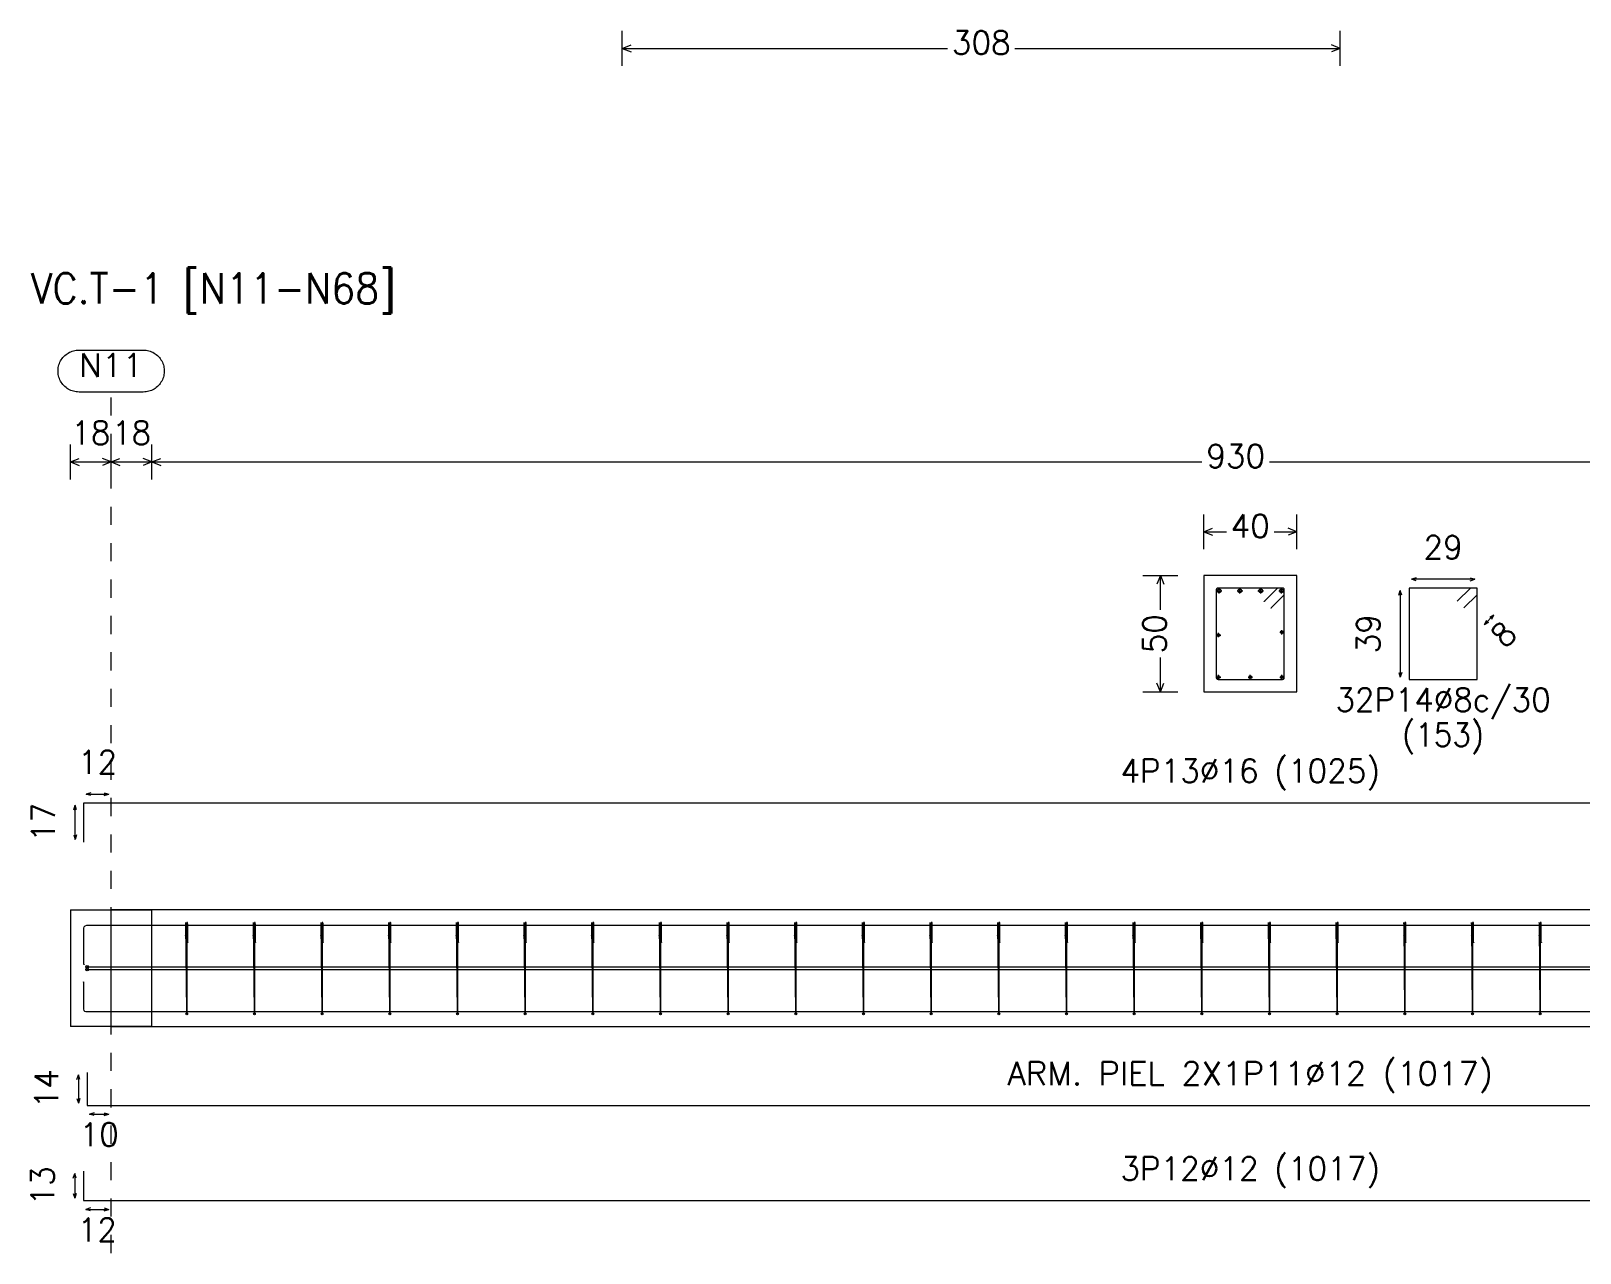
# Model space of a CAD drawing. Header units: inches. Extents: x 72863 to 72995, y 49095 to 49225.
# Drawn here: x 72963.34 to 72971.84, y 49142.58 to 49149.29 of the extents above; entities that cross this region are included whole.
import ezdxf
from ezdxf.enums import TextEntityAlignment as Align

# ---------------------------------------------------------------- set-up
doc = ezdxf.new("R2010")
doc.units = ezdxf.units.IN
doc.linetypes.add('CYPE_PUNTO', pattern=[0.075, 0, -0.075])
for name, color, linetype, lineweight in [('CIM_COTAS', 2, 'Continuous', 9), ('CIM_DIB_ARMADOS', 4, 'Continuous', 9), ('CIM_GEOMETRIA', 2, 'Continuous', 9), ('CIM_REFEREN', 2, 'Continuous', 9), ('CIM_TXT_ARMADOS', 3, 'Continuous', 9)]:
    doc.layers.add(name, color=color, linetype=linetype, lineweight=lineweight)
doc.styles.add('CYPETXT', font='romans__.ttf', dxfattribs={"height": 0.2})

msp = doc.modelspace()

# ---------------------------------------------------------------- hatches: boundary and pattern name
at = {"layer": 'CIM_DIB_ARMADOS'}
h = msp.add_hatch(color=256, dxfattribs=at)
edge = h.paths.add_edge_path()
edge.add_arc((72970.111, 49146.1573), 0.00102, 0, 360)
h = msp.add_hatch(color=256, dxfattribs=at)
edge = h.paths.add_edge_path()
edge.add_arc((72970.1481, 49146.1202), 0.00102, 0, 360)
h = msp.add_hatch(color=256, dxfattribs=at)
edge = h.paths.add_edge_path()
edge.add_arc((72964.1867, 49144.3199), 0.00102, 0, 360)
h = msp.add_hatch(color=256, dxfattribs=at)
edge = h.paths.add_edge_path()
edge.add_arc((72964.1978, 49144.2827), 0.00102, 0, 360)
h = msp.add_hatch(color=256, dxfattribs=at)
edge = h.paths.add_edge_path()
edge.add_arc((72964.5584, 49144.3199), 0.00102, 0, 360)
h = msp.add_hatch(color=256, dxfattribs=at)
edge = h.paths.add_edge_path()
edge.add_arc((72964.5695, 49144.2827), 0.00102, 0, 360)
h = msp.add_hatch(color=256, dxfattribs=at)
edge = h.paths.add_edge_path()
edge.add_arc((72964.93, 49144.3199), 0.00102, 0, 360)
h = msp.add_hatch(color=256, dxfattribs=at)
edge = h.paths.add_edge_path()
edge.add_arc((72964.9412, 49144.2827), 0.00102, 0, 360)
h = msp.add_hatch(color=256, dxfattribs=at)
edge = h.paths.add_edge_path()
edge.add_arc((72965.3017, 49144.3199), 0.00102, 0, 360)
h = msp.add_hatch(color=256, dxfattribs=at)
edge = h.paths.add_edge_path()
edge.add_arc((72965.3128, 49144.2827), 0.00102, 0, 360)
h = msp.add_hatch(color=256, dxfattribs=at)
edge = h.paths.add_edge_path()
edge.add_arc((72965.6734, 49144.3199), 0.00102, 0, 360)
h = msp.add_hatch(color=256, dxfattribs=at)
edge = h.paths.add_edge_path()
edge.add_arc((72965.6845, 49144.2827), 0.00102, 0, 360)
h = msp.add_hatch(color=256, dxfattribs=at)
edge = h.paths.add_edge_path()
edge.add_arc((72966.0451, 49144.3199), 0.00102, 0, 360)
h = msp.add_hatch(color=256, dxfattribs=at)
edge = h.paths.add_edge_path()
edge.add_arc((72966.0562, 49144.2827), 0.00102, 0, 360)
h = msp.add_hatch(color=256, dxfattribs=at)
edge = h.paths.add_edge_path()
edge.add_arc((72966.4168, 49144.3199), 0.00102, 0, 360)
h = msp.add_hatch(color=256, dxfattribs=at)
edge = h.paths.add_edge_path()
edge.add_arc((72966.4279, 49144.2827), 0.00102, 0, 360)
h = msp.add_hatch(color=256, dxfattribs=at)
edge = h.paths.add_edge_path()
edge.add_arc((72966.7884, 49144.3199), 0.00102, 0, 360)
h = msp.add_hatch(color=256, dxfattribs=at)
edge = h.paths.add_edge_path()
edge.add_arc((72966.7996, 49144.2827), 0.00102, 0, 360)
h = msp.add_hatch(color=256, dxfattribs=at)
edge = h.paths.add_edge_path()
edge.add_arc((72967.1601, 49144.3199), 0.00102, 0, 360)
h = msp.add_hatch(color=256, dxfattribs=at)
edge = h.paths.add_edge_path()
edge.add_arc((72967.1712, 49144.2827), 0.00102, 0, 360)
h = msp.add_hatch(color=256, dxfattribs=at)
edge = h.paths.add_edge_path()
edge.add_arc((72967.5318, 49144.3199), 0.00102, 0, 360)
h = msp.add_hatch(color=256, dxfattribs=at)
edge = h.paths.add_edge_path()
edge.add_arc((72967.5429, 49144.2827), 0.00102, 0, 360)
h = msp.add_hatch(color=256, dxfattribs=at)
edge = h.paths.add_edge_path()
edge.add_arc((72967.9035, 49144.3199), 0.00102, 0, 360)
h = msp.add_hatch(color=256, dxfattribs=at)
edge = h.paths.add_edge_path()
edge.add_arc((72967.9146, 49144.2827), 0.00102, 0, 360)
h = msp.add_hatch(color=256, dxfattribs=at)
edge = h.paths.add_edge_path()
edge.add_arc((72968.2752, 49144.3199), 0.00102, 0, 360)
h = msp.add_hatch(color=256, dxfattribs=at)
edge = h.paths.add_edge_path()
edge.add_arc((72968.2863, 49144.2827), 0.00102, 0, 360)
h = msp.add_hatch(color=256, dxfattribs=at)
edge = h.paths.add_edge_path()
edge.add_arc((72968.6468, 49144.3199), 0.00102, 0, 360)
h = msp.add_hatch(color=256, dxfattribs=at)
edge = h.paths.add_edge_path()
edge.add_arc((72968.658, 49144.2827), 0.00102, 0, 360)
h = msp.add_hatch(color=256, dxfattribs=at)
edge = h.paths.add_edge_path()
edge.add_arc((72969.0185, 49144.3199), 0.00102, 0, 360)
h = msp.add_hatch(color=256, dxfattribs=at)
edge = h.paths.add_edge_path()
edge.add_arc((72969.0296, 49144.2827), 0.00102, 0, 360)
h = msp.add_hatch(color=256, dxfattribs=at)
edge = h.paths.add_edge_path()
edge.add_arc((72969.3902, 49144.3199), 0.00102, 0, 360)
h = msp.add_hatch(color=256, dxfattribs=at)
edge = h.paths.add_edge_path()
edge.add_arc((72969.4013, 49144.2827), 0.00102, 0, 360)
h = msp.add_hatch(color=256, dxfattribs=at)
edge = h.paths.add_edge_path()
edge.add_arc((72969.7619, 49144.3199), 0.00102, 0, 360)
h = msp.add_hatch(color=256, dxfattribs=at)
edge = h.paths.add_edge_path()
edge.add_arc((72969.773, 49144.2827), 0.00102, 0, 360)
h = msp.add_hatch(color=256, dxfattribs=at)
edge = h.paths.add_edge_path()
edge.add_arc((72970.1336, 49144.3199), 0.00102, 0, 360)
h = msp.add_hatch(color=256, dxfattribs=at)
edge = h.paths.add_edge_path()
edge.add_arc((72970.1447, 49144.2827), 0.00102, 0, 360)
h = msp.add_hatch(color=256, dxfattribs=at)
edge = h.paths.add_edge_path()
edge.add_arc((72970.5052, 49144.3199), 0.00102, 0, 360)
h = msp.add_hatch(color=256, dxfattribs=at)
edge = h.paths.add_edge_path()
edge.add_arc((72970.5164, 49144.2827), 0.00102, 0, 360)
h = msp.add_hatch(color=256, dxfattribs=at)
edge = h.paths.add_edge_path()
edge.add_arc((72970.8769, 49144.3199), 0.00102, 0, 360)
h = msp.add_hatch(color=256, dxfattribs=at)
edge = h.paths.add_edge_path()
edge.add_arc((72970.888, 49144.2827), 0.00102, 0, 360)
h = msp.add_hatch(color=256, dxfattribs=at)
edge = h.paths.add_edge_path()
edge.add_arc((72971.2486, 49144.3199), 0.00102, 0, 360)
h = msp.add_hatch(color=256, dxfattribs=at)
edge = h.paths.add_edge_path()
edge.add_arc((72971.2597, 49144.2827), 0.00102, 0, 360)
h = msp.add_hatch(color=256, dxfattribs=at)
edge = h.paths.add_edge_path()
edge.add_arc((72971.6203, 49144.3199), 0.00102, 0, 360)
h = msp.add_hatch(color=256, dxfattribs=at)
edge = h.paths.add_edge_path()
edge.add_arc((72971.6314, 49144.2827), 0.00102, 0, 360)
h = msp.add_hatch(color=256, dxfattribs=at)
edge = h.paths.add_edge_path()
edge.add_arc((72963.6278, 49144.1619), 0.00102, 0, 360)
h = msp.add_hatch(color=256, dxfattribs=at)
edge = h.paths.add_edge_path()
edge.add_arc((72963.6458, 49144.1491), 0.00102, 0, 360)
h = msp.add_hatch(color=256, dxfattribs=at)
edge = h.paths.add_edge_path()
edge.add_arc((72963.6458, 49144.1337), 0.00102, 0, 360)
h = msp.add_hatch(color=256, dxfattribs=at)
edge = h.paths.add_edge_path()
edge.add_arc((72963.6253, 49144.0646), 0.00102, 0, 360)

# ---------------------------------------------------------------- linework, layer by layer
at = {"layer": 'CIM_COTAS'}
for p, q in [((72966.5849, 49149.0979), (72966.5849, 49149.2899)), ((72970.5273, 49149.0979), (72970.5273, 49149.2899)), ((72966.5849, 49149.1939), (72966.6329, 49149.2131)), ((72970.5273, 49149.1939), (72970.4793, 49149.2131)), ((72966.5849, 49149.1939), (72966.6329, 49149.1747)), ((72966.5849, 49149.1939), (72968.3708, 49149.1939)), ((72968.7414, 49149.1939), (72970.5273, 49149.1939)), ((72970.5273, 49149.1939), (72970.4793, 49149.1747)), ((72963.5536, 49146.8265), (72963.5536, 49147.0185)), ((72963.7776, 49146.8265), (72963.7776, 49147.0185)), ((72963.7776, 49146.8265), (72963.7776, 49147.0185)), ((72964.0016, 49146.8265), (72964.0016, 49147.0185)), ((72964.0016, 49146.8265), (72964.0016, 49147.0185)), ((72963.5536, 49146.9225), (72963.6016, 49146.9417)), ((72963.5536, 49146.9225), (72963.6016, 49146.9033)), ((72963.5536, 49146.9225), (72963.7776, 49146.9225)), ((72963.7776, 49146.9225), (72963.7296, 49146.9417)), ((72963.7776, 49146.9225), (72963.7296, 49146.9033)), ((72963.7776, 49146.9225), (72963.8256, 49146.9417)), ((72963.7776, 49146.9225), (72963.8256, 49146.9033)), ((72963.7776, 49146.9225), (72964.0016, 49146.9225)), ((72964.0016, 49146.9225), (72963.9536, 49146.9417)), ((72964.0016, 49146.9225), (72963.9536, 49146.9033)), ((72964.0016, 49146.9225), (72964.0496, 49146.9417)), ((72964.0016, 49146.9225), (72964.0496, 49146.9033)), ((72964.0016, 49146.9225), (72969.7683, 49146.9225)), ((72970.1389, 49146.9225), (72975.9056, 49146.9225)), ((72969.7776, 49146.4425), (72969.7776, 49146.6345)), ((72970.2896, 49146.4425), (72970.2896, 49146.6345)), ((72969.7776, 49146.5385), (72969.8256, 49146.5577)), ((72969.7776, 49146.5385), (72969.8256, 49146.5193)), ((72969.7776, 49146.5385), (72969.9021, 49146.5385)), ((72970.1651, 49146.5385), (72970.2896, 49146.5385)), ((72970.2896, 49146.5385), (72970.2416, 49146.5577)), ((72970.2896, 49146.5385), (72970.2416, 49146.5193)), ((72969.444, 49146.2988), (72969.636, 49146.2988)), ((72969.54, 49146.2988), (72969.5208, 49146.2508)), ((72969.54, 49146.2988), (72969.5592, 49146.2508)), ((72969.54, 49146.1103), (72969.54, 49146.2988)), ((72969.54, 49145.6588), (72969.54, 49145.8473)), ((72969.444, 49145.6588), (72969.636, 49145.6588)), ((72969.54, 49145.6588), (72969.5208, 49145.7068)), ((72969.54, 49145.6588), (72969.5592, 49145.7068))]:
    msp.add_line(p, q, dxfattribs=at)
at = {"layer": 'CIM_COTAS', "linetype": 'CYPE_PUNTO'}
msp.add_line((72963.7776, 49142.5766), (72963.7776, 49147.3065), dxfattribs=at)
at = {"layer": 'CIM_COTAS'}
msp.add_lwpolyline([(72963.9542, 49147.5369), (72963.9619, 49147.5366), (72963.9696, 49147.5359), (72963.9772, 49147.5346), (72963.9847, 49147.5328), (72963.992, 49147.5305), (72963.9992, 49147.5278), (72964.0062, 49147.5245), (72964.0129, 49147.5208), (72964.0194, 49147.5167), (72964.0256, 49147.5121), (72964.0315, 49147.5071), (72964.037, 49147.5018), (72964.0422, 49147.4961), (72964.047, 49147.49), (72964.0513, 49147.4837), (72964.0553, 49147.4771), (72964.0587, 49147.4702), (72964.0617, 49147.4631), (72964.0643, 49147.4558), (72964.0663, 49147.4484), (72964.0678, 49147.4409), (72964.0689, 49147.4332), (72964.0694, 49147.4256), (72964.0694, 49147.4179), (72964.0689, 49147.4102), (72964.0678, 49147.4025), (72964.0663, 49147.395), (72964.0643, 49147.3876), (72964.0617, 49147.3803), (72964.0587, 49147.3732), (72964.0553, 49147.3663), (72964.0513, 49147.3597), (72964.047, 49147.3534), (72964.0422, 49147.3473), (72964.037, 49147.3416), (72964.0315, 49147.3363), (72964.0256, 49147.3313), (72964.0194, 49147.3267), (72964.0129, 49147.3226), (72964.0062, 49147.3189), (72963.9992, 49147.3156), (72963.992, 49147.3129), (72963.9847, 49147.3106), (72963.9772, 49147.3088), (72963.9696, 49147.3075), (72963.9619, 49147.3068), (72963.9542, 49147.3065), (72963.601, 49147.3065), (72963.5933, 49147.3068), (72963.5856, 49147.3075), (72963.578, 49147.3088), (72963.5705, 49147.3106), (72963.5632, 49147.3129), (72963.556, 49147.3156), (72963.549, 49147.3189), (72963.5422, 49147.3226), (72963.5358, 49147.3267), (72963.5296, 49147.3313), (72963.5237, 49147.3363), (72963.5181, 49147.3416), (72963.513, 49147.3473), (72963.5082, 49147.3534), (72963.5039, 49147.3597), (72963.4999, 49147.3663), (72963.4965, 49147.3732), (72963.4935, 49147.3803), (72963.4909, 49147.3876), (72963.4889, 49147.395), (72963.4874, 49147.4025), (72963.4863, 49147.4102), (72963.4858, 49147.4179), (72963.4858, 49147.4256), (72963.4863, 49147.4332), (72963.4874, 49147.4409), (72963.4889, 49147.4484), (72963.4909, 49147.4558), (72963.4935, 49147.4631), (72963.4965, 49147.4702), (72963.4999, 49147.4771), (72963.5039, 49147.4837), (72963.5082, 49147.49), (72963.513, 49147.4961), (72963.5181, 49147.5018), (72963.5237, 49147.5071), (72963.5296, 49147.5121), (72963.5358, 49147.5167), (72963.5422, 49147.5208), (72963.549, 49147.5245), (72963.556, 49147.5278), (72963.5632, 49147.5305), (72963.5705, 49147.5328), (72963.578, 49147.5346), (72963.5856, 49147.5359), (72963.5933, 49147.5366), (72963.601, 49147.5369), (72963.9542, 49147.5369)], close=True, dxfattribs=at)
at = {"layer": 'CIM_DIB_ARMADOS'}
for p, q in [((72969.8621, 49146.199), (72969.8621, 49146.2297)), ((72969.9764, 49146.199), (72969.9764, 49146.2297)), ((72970.0908, 49146.199), (72970.0908, 49146.2297)), ((72970.2051, 49146.199), (72970.2051, 49146.2297)), ((72969.8467, 49146.2143), (72969.8774, 49146.2143)), ((72969.9611, 49146.2143), (72969.9918, 49146.2143)), ((72970.0754, 49146.2143), (72970.1061, 49146.2143)), ((72970.1898, 49146.2143), (72970.2205, 49146.2143)), ((72969.848, 49145.9711), (72969.871, 49145.9711)), ((72969.8595, 49145.9596), (72969.8595, 49145.9827)), ((72970.1962, 49145.9865), (72970.2192, 49145.9865)), ((72970.2077, 49145.975), (72970.2077, 49145.998)), ((72969.848, 49145.7407), (72969.871, 49145.7407)), ((72969.8595, 49145.7292), (72969.8595, 49145.7523)), ((72970.0221, 49145.7407), (72970.0451, 49145.7407)), ((72970.0336, 49145.7292), (72970.0336, 49145.7523)), ((72970.1962, 49145.7407), (72970.2192, 49145.7407)), ((72970.2077, 49145.7292), (72970.2077, 49145.7523))]:
    msp.add_line(p, q, dxfattribs=at)
for points in [[(72970.1481, 49146.1202), (72970.2175, 49146.1896), (72970.2197, 49146.1929), (72970.2205, 49146.1968), (72970.2205, 49146.2195), (72970.2191, 49146.2246), (72970.2154, 49146.2283), (72970.2102, 49146.2297), (72969.857, 49146.2297), (72969.8518, 49146.2283), (72969.8481, 49146.2246), (72969.8467, 49146.2195), (72969.8467, 49145.7382), (72969.8481, 49145.7331), (72969.8518, 49145.7293), (72969.857, 49145.7279), (72970.2102, 49145.7279), (72970.2154, 49145.7293), (72970.2191, 49145.7331), (72970.2205, 49145.7382), (72970.2205, 49146.2195), (72970.2191, 49146.2246), (72970.2154, 49146.2283), (72970.2102, 49146.2297), (72970.1876, 49146.2297), (72970.1837, 49146.2289), (72970.1804, 49146.2267), (72970.111, 49146.1573)], [(72971.207, 49146.1202), (72971.2794, 49146.1926), (72971.2794, 49146.2297), (72970.9056, 49146.2297), (72970.9056, 49145.7279), (72971.2794, 49145.7279), (72971.2794, 49146.2297), (72971.2422, 49146.2297), (72971.1698, 49146.1573)], [(72963.6278, 49144.8345), (72963.6278, 49145.0495), (72963.7776, 49145.0495), (72976.2896, 49145.0495), (72976.5328, 49145.0495)], [(72963.6278, 49144.1619), (72963.6278, 49144.3615), (72963.6299, 49144.3692), (72963.6355, 49144.3748), (72963.6432, 49144.3769), (72963.7776, 49144.3769), (72976.2896, 49144.3769), (72976.5328, 49144.3769)], [(72964.1978, 49144.2827), (72964.198, 49144.3521), (72964.198, 49144.3555), (72964.198, 49144.3594), (72964.1978, 49144.382), (72964.1977, 49144.3871), (72964.1976, 49144.3909), (72964.1975, 49144.3923), (72964.1927, 49144.3923), (72964.1926, 49144.3909), (72964.1926, 49144.3871), (72964.1926, 49144.382), (72964.1926, 49143.9007), (72964.1926, 49143.8956), (72964.1926, 49143.8919), (72964.1926, 49143.8905), (72964.1925, 49143.8919), (72964.1925, 49143.8956), (72964.1925, 49143.9007), (72964.1875, 49144.382), (72964.1875, 49144.3871), (72964.1874, 49144.3909), (72964.1873, 49144.3923), (72964.187, 49144.3923), (72964.1869, 49144.3915), (72964.1869, 49144.3893), (72964.1867, 49144.3199)], [(72964.5695, 49144.2827), (72964.5697, 49144.3521), (72964.5697, 49144.3555), (72964.5697, 49144.3594), (72964.5695, 49144.382), (72964.5694, 49144.3871), (72964.5693, 49144.3909), (72964.5692, 49144.3923), (72964.5644, 49144.3923), (72964.5643, 49144.3909), (72964.5643, 49144.3871), (72964.5642, 49144.382), (72964.5642, 49143.9007), (72964.5642, 49143.8956), (72964.5642, 49143.8919), (72964.5642, 49143.8905), (72964.5642, 49143.8919), (72964.5642, 49143.8956), (72964.5641, 49143.9007), (72964.5592, 49144.382), (72964.5591, 49144.3871), (72964.5591, 49144.3909), (72964.559, 49144.3923), (72964.5587, 49144.3923), (72964.5586, 49144.3915), (72964.5586, 49144.3893), (72964.5584, 49144.3199)], [(72964.9412, 49144.2827), (72964.9414, 49144.3521), (72964.9414, 49144.3555), (72964.9414, 49144.3594), (72964.9411, 49144.382), (72964.9411, 49144.3871), (72964.941, 49144.3909), (72964.9409, 49144.3923), (72964.9361, 49144.3923), (72964.936, 49144.3909), (72964.9359, 49144.3871), (72964.9359, 49144.382), (72964.9359, 49143.9007), (72964.9359, 49143.8956), (72964.9359, 49143.8919), (72964.9359, 49143.8905), (72964.9359, 49143.8919), (72964.9359, 49143.8956), (72964.9358, 49143.9007), (72964.9309, 49144.382), (72964.9308, 49144.3871), (72964.9307, 49144.3909), (72964.9307, 49144.3923), (72964.9303, 49144.3923), (72964.9303, 49144.3915), (72964.9303, 49144.3893), (72964.93, 49144.3199)], [(72965.3128, 49144.2827), (72965.3131, 49144.3521), (72965.3131, 49144.3555), (72965.3131, 49144.3594), (72965.3128, 49144.382), (72965.3127, 49144.3871), (72965.3127, 49144.3909), (72965.3126, 49144.3923), (72965.3077, 49144.3923), (72965.3077, 49144.3909), (72965.3076, 49144.3871), (72965.3076, 49144.382), (72965.3076, 49143.9007), (72965.3076, 49143.8956), (72965.3076, 49143.8919), (72965.3076, 49143.8905), (72965.3076, 49143.8919), (72965.3075, 49143.8956), (72965.3075, 49143.9007), (72965.3026, 49144.382), (72965.3025, 49144.3871), (72965.3024, 49144.3909), (72965.3023, 49144.3923), (72965.302, 49144.3923), (72965.302, 49144.3915), (72965.302, 49144.3893), (72965.3017, 49144.3199)], [(72965.6845, 49144.2827), (72965.6848, 49144.3521), (72965.6848, 49144.3555), (72965.6847, 49144.3594), (72965.6845, 49144.382), (72965.6844, 49144.3871), (72965.6843, 49144.3909), (72965.6843, 49144.3923), (72965.6794, 49144.3923), (72965.6793, 49144.3909), (72965.6793, 49144.3871), (72965.6793, 49144.382), (72965.6793, 49143.9007), (72965.6793, 49143.8956), (72965.6793, 49143.8919), (72965.6793, 49143.8905), (72965.6793, 49143.8919), (72965.6792, 49143.8956), (72965.6792, 49143.9007), (72965.6743, 49144.382), (72965.6742, 49144.3871), (72965.6741, 49144.3909), (72965.674, 49144.3923), (72965.6737, 49144.3923), (72965.6737, 49144.3915), (72965.6736, 49144.3893), (72965.6734, 49144.3199)], [(72966.0562, 49144.2827), (72966.0564, 49144.3521), (72966.0564, 49144.3555), (72966.0564, 49144.3594), (72966.0562, 49144.382), (72966.0561, 49144.3871), (72966.056, 49144.3909), (72966.0559, 49144.3923), (72966.0511, 49144.3923), (72966.051, 49144.3909), (72966.051, 49144.3871), (72966.051, 49144.382), (72966.051, 49143.9007), (72966.051, 49143.8956), (72966.051, 49143.8919), (72966.051, 49143.8905), (72966.0509, 49143.8919), (72966.0509, 49143.8956), (72966.0509, 49143.9007), (72966.0459, 49144.382), (72966.0459, 49144.3871), (72966.0458, 49144.3909), (72966.0457, 49144.3923), (72966.0454, 49144.3923), (72966.0453, 49144.3915), (72966.0453, 49144.3893), (72966.0451, 49144.3199)], [(72966.4279, 49144.2827), (72966.4281, 49144.3521), (72966.4281, 49144.3555), (72966.4281, 49144.3594), (72966.4279, 49144.382), (72966.4278, 49144.3871), (72966.4277, 49144.3909), (72966.4276, 49144.3923), (72966.4228, 49144.3923), (72966.4227, 49144.3909), (72966.4227, 49144.3871), (72966.4226, 49144.382), (72966.4226, 49143.9007), (72966.4226, 49143.8956), (72966.4226, 49143.8919), (72966.4226, 49143.8905), (72966.4226, 49143.8919), (72966.4226, 49143.8956), (72966.4225, 49143.9007), (72966.4176, 49144.382), (72966.4175, 49144.3871), (72966.4175, 49144.3909), (72966.4174, 49144.3923), (72966.4171, 49144.3923), (72966.417, 49144.3915), (72966.417, 49144.3893), (72966.4168, 49144.3199)], [(72966.7996, 49144.2827), (72966.7998, 49144.3521), (72966.7998, 49144.3555), (72966.7998, 49144.3594), (72966.7995, 49144.382), (72966.7995, 49144.3871), (72966.7994, 49144.3909), (72966.7993, 49144.3923), (72966.7945, 49144.3923), (72966.7944, 49144.3909), (72966.7943, 49144.3871), (72966.7943, 49144.382), (72966.7943, 49143.9007), (72966.7943, 49143.8956), (72966.7943, 49143.8919), (72966.7943, 49143.8905), (72966.7943, 49143.8919), (72966.7943, 49143.8956), (72966.7942, 49143.9007), (72966.7893, 49144.382), (72966.7892, 49144.3871), (72966.7891, 49144.3909), (72966.7891, 49144.3923), (72966.7887, 49144.3923), (72966.7887, 49144.3915), (72966.7887, 49144.3893), (72966.7884, 49144.3199)], [(72967.1712, 49144.2827), (72967.1715, 49144.3521), (72967.1715, 49144.3555), (72967.1715, 49144.3594), (72967.1712, 49144.382), (72967.1711, 49144.3871), (72967.1711, 49144.3909), (72967.171, 49144.3923), (72967.1661, 49144.3923), (72967.1661, 49144.3909), (72967.166, 49144.3871), (72967.166, 49144.382), (72967.166, 49143.9007), (72967.166, 49143.8956), (72967.166, 49143.8919), (72967.166, 49143.8905), (72967.166, 49143.8919), (72967.1659, 49143.8956), (72967.1659, 49143.9007), (72967.161, 49144.382), (72967.1609, 49144.3871), (72967.1608, 49144.3909), (72967.1607, 49144.3923), (72967.1604, 49144.3923), (72967.1604, 49144.3915), (72967.1604, 49144.3893), (72967.1601, 49144.3199)], [(72967.5429, 49144.2827), (72967.5432, 49144.3521), (72967.5432, 49144.3555), (72967.5431, 49144.3594), (72967.5429, 49144.382), (72967.5428, 49144.3871), (72967.5427, 49144.3909), (72967.5427, 49144.3923), (72967.5378, 49144.3923), (72967.5377, 49144.3909), (72967.5377, 49144.3871), (72967.5377, 49144.382), (72967.5377, 49143.9007), (72967.5377, 49143.8956), (72967.5377, 49143.8919), (72967.5377, 49143.8905), (72967.5377, 49143.8919), (72967.5376, 49143.8956), (72967.5376, 49143.9007), (72967.5327, 49144.382), (72967.5326, 49144.3871), (72967.5325, 49144.3909), (72967.5324, 49144.3923), (72967.5321, 49144.3923), (72967.5321, 49144.3915), (72967.532, 49144.3893), (72967.5318, 49144.3199)], [(72967.9146, 49144.2827), (72967.9148, 49144.3521), (72967.9148, 49144.3555), (72967.9148, 49144.3594), (72967.9146, 49144.382), (72967.9145, 49144.3871), (72967.9144, 49144.3909), (72967.9143, 49144.3923), (72967.9095, 49144.3923), (72967.9094, 49144.3909), (72967.9094, 49144.3871), (72967.9094, 49144.382), (72967.9094, 49143.9007), (72967.9094, 49143.8956), (72967.9094, 49143.8919), (72967.9094, 49143.8905), (72967.9093, 49143.8919), (72967.9093, 49143.8956), (72967.9093, 49143.9007), (72967.9043, 49144.382), (72967.9043, 49144.3871), (72967.9042, 49144.3909), (72967.9041, 49144.3923), (72967.9038, 49144.3923), (72967.9037, 49144.3915), (72967.9037, 49144.3893), (72967.9035, 49144.3199)], [(72968.2863, 49144.2827), (72968.2865, 49144.3521), (72968.2865, 49144.3555), (72968.2865, 49144.3594), (72968.2863, 49144.382), (72968.2862, 49144.3871), (72968.2861, 49144.3909), (72968.286, 49144.3923), (72968.2812, 49144.3923), (72968.2811, 49144.3909), (72968.2811, 49144.3871), (72968.281, 49144.382), (72968.281, 49143.9007), (72968.281, 49143.8956), (72968.281, 49143.8919), (72968.281, 49143.8905), (72968.281, 49143.8919), (72968.281, 49143.8956), (72968.2809, 49143.9007), (72968.276, 49144.382), (72968.2759, 49144.3871), (72968.2759, 49144.3909), (72968.2758, 49144.3923), (72968.2755, 49144.3923), (72968.2754, 49144.3915), (72968.2754, 49144.3893), (72968.2752, 49144.3199)], [(72968.658, 49144.2827), (72968.6582, 49144.3521), (72968.6582, 49144.3555), (72968.6582, 49144.3594), (72968.6579, 49144.382), (72968.6579, 49144.3871), (72968.6578, 49144.3909), (72968.6577, 49144.3923), (72968.6529, 49144.3923), (72968.6528, 49144.3909), (72968.6527, 49144.3871), (72968.6527, 49144.382), (72968.6527, 49143.9007), (72968.6527, 49143.8956), (72968.6527, 49143.8919), (72968.6527, 49143.8905), (72968.6527, 49143.8919), (72968.6527, 49143.8956), (72968.6526, 49143.9007), (72968.6477, 49144.382), (72968.6476, 49144.3871), (72968.6475, 49144.3909), (72968.6475, 49144.3923), (72968.6471, 49144.3923), (72968.6471, 49144.3915), (72968.6471, 49144.3893), (72968.6468, 49144.3199)], [(72969.0296, 49144.2827), (72969.0299, 49144.3521), (72969.0299, 49144.3555), (72969.0299, 49144.3594), (72969.0296, 49144.382), (72969.0295, 49144.3871), (72969.0295, 49144.3909), (72969.0294, 49144.3923), (72969.0245, 49144.3923), (72969.0245, 49144.3909), (72969.0244, 49144.3871), (72969.0244, 49144.382), (72969.0244, 49143.9007), (72969.0244, 49143.8956), (72969.0244, 49143.8919), (72969.0244, 49143.8905), (72969.0244, 49143.8919), (72969.0243, 49143.8956), (72969.0243, 49143.9007), (72969.0194, 49144.382), (72969.0193, 49144.3871), (72969.0192, 49144.3909), (72969.0191, 49144.3923), (72969.0188, 49144.3923), (72969.0188, 49144.3915), (72969.0188, 49144.3893), (72969.0185, 49144.3199)], [(72969.4013, 49144.2827), (72969.4016, 49144.3521), (72969.4016, 49144.3555), (72969.4015, 49144.3594), (72969.4013, 49144.382), (72969.4012, 49144.3871), (72969.4011, 49144.3909), (72969.4011, 49144.3923), (72969.3962, 49144.3923), (72969.3961, 49144.3909), (72969.3961, 49144.3871), (72969.3961, 49144.382), (72969.3961, 49143.9007), (72969.3961, 49143.8956), (72969.3961, 49143.8919), (72969.3961, 49143.8905), (72969.3961, 49143.8919), (72969.396, 49143.8956), (72969.396, 49143.9007), (72969.3911, 49144.382), (72969.391, 49144.3871), (72969.3909, 49144.3909), (72969.3908, 49144.3923), (72969.3905, 49144.3923), (72969.3905, 49144.3915), (72969.3904, 49144.3893), (72969.3902, 49144.3199)], [(72969.773, 49144.2827), (72969.7732, 49144.3521), (72969.7732, 49144.3555), (72969.7732, 49144.3594), (72969.773, 49144.382), (72969.7729, 49144.3871), (72969.7728, 49144.3909), (72969.7727, 49144.3923), (72969.7679, 49144.3923), (72969.7678, 49144.3909), (72969.7678, 49144.3871), (72969.7678, 49144.382), (72969.7678, 49143.9007), (72969.7678, 49143.8956), (72969.7678, 49143.8919), (72969.7678, 49143.8905), (72969.7677, 49143.8919), (72969.7677, 49143.8956), (72969.7677, 49143.9007), (72969.7627, 49144.382), (72969.7627, 49144.3871), (72969.7626, 49144.3909), (72969.7625, 49144.3923), (72969.7622, 49144.3923), (72969.7621, 49144.3915), (72969.7621, 49144.3893), (72969.7619, 49144.3199)], [(72970.1447, 49144.2827), (72970.1449, 49144.3521), (72970.1449, 49144.3555), (72970.1449, 49144.3594), (72970.1447, 49144.382), (72970.1446, 49144.3871), (72970.1445, 49144.3909), (72970.1444, 49144.3923), (72970.1396, 49144.3923), (72970.1395, 49144.3909), (72970.1395, 49144.3871), (72970.1394, 49144.382), (72970.1394, 49143.9007), (72970.1394, 49143.8956), (72970.1394, 49143.8919), (72970.1394, 49143.8905), (72970.1394, 49143.8919), (72970.1394, 49143.8956), (72970.1393, 49143.9007), (72970.1344, 49144.382), (72970.1343, 49144.3871), (72970.1343, 49144.3909), (72970.1342, 49144.3923), (72970.1339, 49144.3923), (72970.1338, 49144.3915), (72970.1338, 49144.3893), (72970.1336, 49144.3199)], [(72970.5164, 49144.2827), (72970.5166, 49144.3521), (72970.5166, 49144.3555), (72970.5166, 49144.3594), (72970.5163, 49144.382), (72970.5163, 49144.3871), (72970.5162, 49144.3909), (72970.5161, 49144.3923), (72970.5113, 49144.3923), (72970.5112, 49144.3909), (72970.5111, 49144.3871), (72970.5111, 49144.382), (72970.5111, 49143.9007), (72970.5111, 49143.8956), (72970.5111, 49143.8919), (72970.5111, 49143.8905), (72970.5111, 49143.8919), (72970.5111, 49143.8956), (72970.511, 49143.9007), (72970.5061, 49144.382), (72970.506, 49144.3871), (72970.5059, 49144.3909), (72970.5059, 49144.3923), (72970.5055, 49144.3923), (72970.5055, 49144.3915), (72970.5055, 49144.3893), (72970.5052, 49144.3199)], [(72970.888, 49144.2827), (72970.8883, 49144.3521), (72970.8883, 49144.3555), (72970.8883, 49144.3594), (72970.888, 49144.382), (72970.8879, 49144.3871), (72970.8879, 49144.3909), (72970.8878, 49144.3923), (72970.8829, 49144.3923), (72970.8829, 49144.3909), (72970.8828, 49144.3871), (72970.8828, 49144.382), (72970.8828, 49143.9007), (72970.8828, 49143.8956), (72970.8828, 49143.8919), (72970.8828, 49143.8905), (72970.8828, 49143.8919), (72970.8827, 49143.8956), (72970.8827, 49143.9007), (72970.8778, 49144.382), (72970.8777, 49144.3871), (72970.8776, 49144.3909), (72970.8775, 49144.3923), (72970.8772, 49144.3923), (72970.8772, 49144.3915), (72970.8772, 49144.3893), (72970.8769, 49144.3199)], [(72971.2597, 49144.2827), (72971.26, 49144.3521), (72971.26, 49144.3555), (72971.2599, 49144.3594), (72971.2597, 49144.382), (72971.2596, 49144.3871), (72971.2595, 49144.3909), (72971.2595, 49144.3923), (72971.2546, 49144.3923), (72971.2545, 49144.3909), (72971.2545, 49144.3871), (72971.2545, 49144.382), (72971.2545, 49143.9007), (72971.2545, 49143.8956), (72971.2545, 49143.8919), (72971.2545, 49143.8905), (72971.2545, 49143.8919), (72971.2544, 49143.8956), (72971.2544, 49143.9007), (72971.2495, 49144.382), (72971.2494, 49144.3871), (72971.2493, 49144.3909), (72971.2492, 49144.3923), (72971.2489, 49144.3923), (72971.2489, 49144.3915), (72971.2488, 49144.3893), (72971.2486, 49144.3199)], [(72971.6314, 49144.2827), (72971.6316, 49144.3521), (72971.6316, 49144.3555), (72971.6316, 49144.3594), (72971.6314, 49144.382), (72971.6313, 49144.3871), (72971.6312, 49144.3909), (72971.6311, 49144.3923), (72971.6263, 49144.3923), (72971.6262, 49144.3909), (72971.6262, 49144.3871), (72971.6262, 49144.382), (72971.6262, 49143.9007), (72971.6262, 49143.8956), (72971.6262, 49143.8919), (72971.6262, 49143.8905), (72971.6261, 49143.8919), (72971.6261, 49143.8956), (72971.6261, 49143.9007), (72971.6211, 49144.382), (72971.6211, 49144.3871), (72971.621, 49144.3909), (72971.6209, 49144.3923), (72971.6206, 49144.3923), (72971.6205, 49144.3915), (72971.6205, 49144.3893), (72971.6203, 49144.3199)], [(72963.6458, 49144.1491), (72963.6475, 49144.1491), (72963.6522, 49144.1491), (72963.6586, 49144.1491), (72963.7776, 49144.1491), (72976.2896, 49144.1491), (72976.4816, 49144.1491)], [(72963.6458, 49144.1337), (72963.6475, 49144.1337), (72963.6522, 49144.1337), (72963.6586, 49144.1337), (72963.7776, 49144.1337), (72976.2896, 49144.1337), (72976.4816, 49144.1337)], [(72963.6253, 49144.0646), (72963.6253, 49143.9161), (72963.627, 49143.9097), (72963.6317, 49143.905), (72963.6381, 49143.9033), (72963.7776, 49143.9033), (72976.2896, 49143.9033), (72976.4816, 49143.9033)], [(72963.6458, 49143.5692), (72963.6458, 49143.3875), (72963.7776, 49143.3875), (72976.2896, 49143.3875), (72976.4816, 49143.3875)], [(72963.6253, 49143.0259), (72963.6253, 49142.8646), (72963.7776, 49142.8646), (72976.2896, 49142.8646), (72976.4816, 49142.8646)]]:
    msp.add_lwpolyline(points, dxfattribs=at)
for centre, radius in [((72969.8621, 49146.2143), 0.0102), ((72969.9764, 49146.2143), 0.0102), ((72970.0908, 49146.2143), 0.0102), ((72970.2051, 49146.2143), 0.0102), ((72970.111, 49146.1573), 0.00102), ((72970.1481, 49146.1202), 0.00102), ((72969.8595, 49145.9711), 0.00768), ((72970.2077, 49145.9865), 0.00768), ((72969.8595, 49145.7407), 0.00768), ((72970.0336, 49145.7407), 0.00768), ((72970.2077, 49145.7407), 0.00768), ((72964.1867, 49144.3199), 0.00102), ((72964.1978, 49144.2827), 0.00102), ((72964.5584, 49144.3199), 0.00102), ((72964.5695, 49144.2827), 0.00102), ((72964.93, 49144.3199), 0.00102), ((72964.9412, 49144.2827), 0.00102), ((72965.3017, 49144.3199), 0.00102), ((72965.3128, 49144.2827), 0.00102), ((72965.6734, 49144.3199), 0.00102), ((72965.6845, 49144.2827), 0.00102), ((72966.0451, 49144.3199), 0.00102), ((72966.0562, 49144.2827), 0.00102), ((72966.4168, 49144.3199), 0.00102), ((72966.4279, 49144.2827), 0.00102), ((72966.7884, 49144.3199), 0.00102), ((72966.7996, 49144.2827), 0.00102), ((72967.1601, 49144.3199), 0.00102), ((72967.1712, 49144.2827), 0.00102), ((72967.5318, 49144.3199), 0.00102), ((72967.5429, 49144.2827), 0.00102), ((72967.9035, 49144.3199), 0.00102), ((72967.9146, 49144.2827), 0.00102), ((72968.2752, 49144.3199), 0.00102), ((72968.2863, 49144.2827), 0.00102), ((72968.6468, 49144.3199), 0.00102), ((72968.658, 49144.2827), 0.00102), ((72969.0185, 49144.3199), 0.00102), ((72969.0296, 49144.2827), 0.00102), ((72969.3902, 49144.3199), 0.00102), ((72969.4013, 49144.2827), 0.00102), ((72969.7619, 49144.3199), 0.00102), ((72969.773, 49144.2827), 0.00102), ((72970.1336, 49144.3199), 0.00102), ((72970.1447, 49144.2827), 0.00102), ((72970.5052, 49144.3199), 0.00102), ((72970.5164, 49144.2827), 0.00102), ((72970.8769, 49144.3199), 0.00102), ((72970.888, 49144.2827), 0.00102), ((72971.2486, 49144.3199), 0.00102), ((72971.2597, 49144.2827), 0.00102), ((72971.6203, 49144.3199), 0.00102), ((72971.6314, 49144.2827), 0.00102), ((72963.6278, 49144.1619), 0.00102), ((72963.6458, 49144.1491), 0.00768), ((72963.6458, 49144.1337), 0.00768), ((72963.6458, 49144.1491), 0.00102), ((72963.6458, 49144.1337), 0.00102), ((72963.6253, 49144.0646), 0.00102), ((72964.1926, 49143.8905), 0.00512), ((72964.5642, 49143.8905), 0.00512), ((72964.9359, 49143.8905), 0.00512), ((72965.3076, 49143.8905), 0.00512), ((72965.6793, 49143.8905), 0.00512), ((72966.051, 49143.8905), 0.00512), ((72966.4226, 49143.8905), 0.00512), ((72966.7943, 49143.8905), 0.00512), ((72967.166, 49143.8905), 0.00512), ((72967.5377, 49143.8905), 0.00512), ((72967.9094, 49143.8905), 0.00512), ((72968.281, 49143.8905), 0.00512), ((72968.6527, 49143.8905), 0.00512), ((72969.0244, 49143.8905), 0.00512), ((72969.3961, 49143.8905), 0.00512), ((72969.7678, 49143.8905), 0.00512), ((72970.1394, 49143.8905), 0.00512), ((72970.5111, 49143.8905), 0.00512), ((72970.8828, 49143.8905), 0.00512), ((72971.2545, 49143.8905), 0.00512), ((72971.6262, 49143.8905), 0.00512)]:
    msp.add_circle(centre, radius, dxfattribs=at)
at = {"layer": 'CIM_GEOMETRIA'}
for p, q in [((72963.5536, 49144.4614), (72964.0016, 49144.4614)), ((72963.5536, 49144.4614), (72963.5536, 49143.8214)), ((72963.7776, 49143.8214), (72963.7776, 49144.4614)), ((72976.2896, 49144.4614), (72963.7776, 49144.4614)), ((72964.0016, 49143.8214), (72964.0016, 49144.4614)), ((72964.0016, 49143.8214), (72963.5536, 49143.8214)), ((72963.7776, 49143.8214), (72976.2896, 49143.8214))]:
    msp.add_line(p, q, dxfattribs=at)
msp.add_lwpolyline([(72969.7776, 49146.2988), (72969.7776, 49145.6588), (72970.2896, 49145.6588), (72970.2896, 49146.2988), (72969.7776, 49146.2988)], close=True, dxfattribs=at)
at = {"layer": 'CIM_TXT_ARMADOS'}
for p, q in [((72970.9441, 49146.2857), (72970.9185, 49146.2777)), ((72970.9441, 49146.2697), (72970.9185, 49146.2777)), ((72971.2664, 49146.2777), (72970.9185, 49146.2777)), ((72971.2408, 49146.2857), (72971.2664, 49146.2777)), ((72971.2408, 49146.2697), (72971.2664, 49146.2777)), ((72970.8496, 49146.1912), (72970.8576, 49146.2168)), ((72970.8656, 49146.1912), (72970.8576, 49146.2168)), ((72970.8576, 49146.2168), (72970.8576, 49145.7409)), ((72971.3179, 49146.0275), (72971.372, 49146.0816)), ((72971.3483, 49146.0692), (72971.372, 49146.0816)), ((72971.3596, 49146.0579), (72971.372, 49146.0816)), ((72971.3304, 49146.0513), (72971.3179, 49146.0275)), ((72971.3417, 49146.0399), (72971.3179, 49146.0275)), ((72970.8496, 49145.7665), (72970.8576, 49145.7409)), ((72970.8656, 49145.7665), (72970.8576, 49145.7409)), ((72963.5718, 49145.011), (72963.5798, 49145.0366)), ((72963.5878, 49145.011), (72963.5798, 49145.0366)), ((72963.5798, 49144.8474), (72963.5798, 49145.0366)), ((72963.6664, 49145.1055), (72963.6408, 49145.0975)), ((72963.6664, 49145.0895), (72963.6408, 49145.0975)), ((72963.6408, 49145.0975), (72963.7647, 49145.0975)), ((72963.7391, 49145.1055), (72963.7647, 49145.0975)), ((72963.7391, 49145.0895), (72963.7647, 49145.0975)), ((72963.5718, 49144.873), (72963.5798, 49144.8474)), ((72963.5878, 49144.873), (72963.5798, 49144.8474)), ((72963.5898, 49143.5307), (72963.5978, 49143.5563)), ((72963.6058, 49143.5307), (72963.5978, 49143.5563)), ((72963.5978, 49143.5563), (72963.5978, 49143.4004)), ((72963.5898, 49143.426), (72963.5978, 49143.4004)), ((72963.6058, 49143.426), (72963.5978, 49143.4004)), ((72963.6843, 49143.3475), (72963.6587, 49143.3395)), ((72963.6843, 49143.3315), (72963.6587, 49143.3395)), ((72963.6587, 49143.3395), (72963.7647, 49143.3395)), ((72963.7391, 49143.3475), (72963.7647, 49143.3395)), ((72963.7391, 49143.3315), (72963.7647, 49143.3395)), ((72963.5693, 49142.9873), (72963.5773, 49143.0129)), ((72963.5853, 49142.9873), (72963.5773, 49143.0129)), ((72963.5773, 49143.0129), (72963.5773, 49142.8775)), ((72963.5693, 49142.9031), (72963.5773, 49142.8775)), ((72963.5853, 49142.9031), (72963.5773, 49142.8775)), ((72963.6638, 49142.8246), (72963.6382, 49142.8166)), ((72963.7391, 49142.8246), (72963.7647, 49142.8166)), ((72963.6638, 49142.8086), (72963.6382, 49142.8166)), ((72963.6382, 49142.8166), (72963.7647, 49142.8166)), ((72963.7391, 49142.8086), (72963.7647, 49142.8166))]:
    msp.add_line(p, q, dxfattribs=at)

# ---------------------------------------------------------------- texts
at = {"layer": 'CIM_COTAS', "style": 'CYPETXT'}
for s, width, p, p2 in [('308', 0.872087, (72968.3948, 49149.1619), (72968.7174, 49149.1619)), ('N11', 0.924861, (72963.601, 49147.3897), (72963.9542, 49147.3897)), ('18', 0.872087, (72963.5581, 49147.0185), (72963.7731, 49147.0185)), ('18', 0.872087, (72963.7821, 49147.0185), (72963.9971, 49147.0185)), ('930', 0.872087, (72969.7923, 49146.8905), (72970.1149, 49146.8905)), ('40', 0.872087, (72969.9261, 49146.5065), (72970.1411, 49146.5065))]:
    msp.add_text(s, height=0.128, dxfattribs=dict(at, width=width)).set_placement(p, p2, align=Align.FIT)
at = {"layer": 'CIM_COTAS', "style": 'CYPETXT', "width": 0.872087}
msp.add_text('50', height=0.128, rotation=90, dxfattribs=at).set_placement((72969.572, 49145.8713), (72969.572, 49146.0863), align=Align.FIT)
at = {"layer": 'CIM_REFEREN', "style": 'CYPETXT', "width": 0.806036}
msp.add_text('VC.T-1 [N11-N68]', height=0.1664, dxfattribs=at).set_placement((72963.3373, 49147.7929), (72965.3416, 49147.7929), align=Align.FIT)
at = {"layer": 'CIM_TXT_ARMADOS', "style": 'CYPETXT'}
for s, width, p, p2 in [('29', 0.872087, (72970.985, 49146.3897), (72971.2, 49146.3897)), ('32P14%%c8c/30', 0.870564, (72970.5021, 49145.5519), (72971.6829, 49145.5519)), ('(153)', 0.825691, (72970.8678, 49145.3599), (72971.3171, 49145.3599)), ('12', 0.872087, (72963.5952, 49145.2095), (72963.8102, 49145.2095)), ('4P13%%c16 (1025)', 0.859436, (72969.3203, 49145.1615), (72970.7469, 49145.1615)), ('ARM. PIEL 2X1P11%%c12 (1017)', 0.885086, (72968.7002, 49143.4995), (72971.367, 49143.4995)), ('10', 0.872087, (72963.6042, 49143.1635), (72963.8192, 49143.1635)), ('3P12%%c12 (1017)', 0.859436, (72969.3203, 49142.9766), (72970.7469, 49142.9766)), ('12', 0.872087, (72963.5939, 49142.6406), (72963.809, 49142.6406))]:
    msp.add_text(s, height=0.128, dxfattribs=dict(at, width=width)).set_placement(p, p2, align=Align.FIT)
at = {"layer": 'CIM_TXT_ARMADOS', "style": 'CYPETXT', "width": 0.872087}
for s, rotation, p, p2 in [('39', 90, (72970.7456, 49145.8713), (72970.7456, 49146.0863)), ('8', 45.00124, (72971.4314, 49145.8921), (72971.5074, 49145.9681)), ('17', 90, (72963.4678, 49144.8345), (72963.4678, 49145.0495)), ('14', 90, (72963.4858, 49143.3708), (72963.4858, 49143.5859)), ('13', 90, (72963.4653, 49142.8377), (72963.4653, 49143.0527))]:
    msp.add_text(s, height=0.128, rotation=rotation, dxfattribs=at).set_placement(p, p2, align=Align.FIT)

doc.saveas('drawing.dxf')
